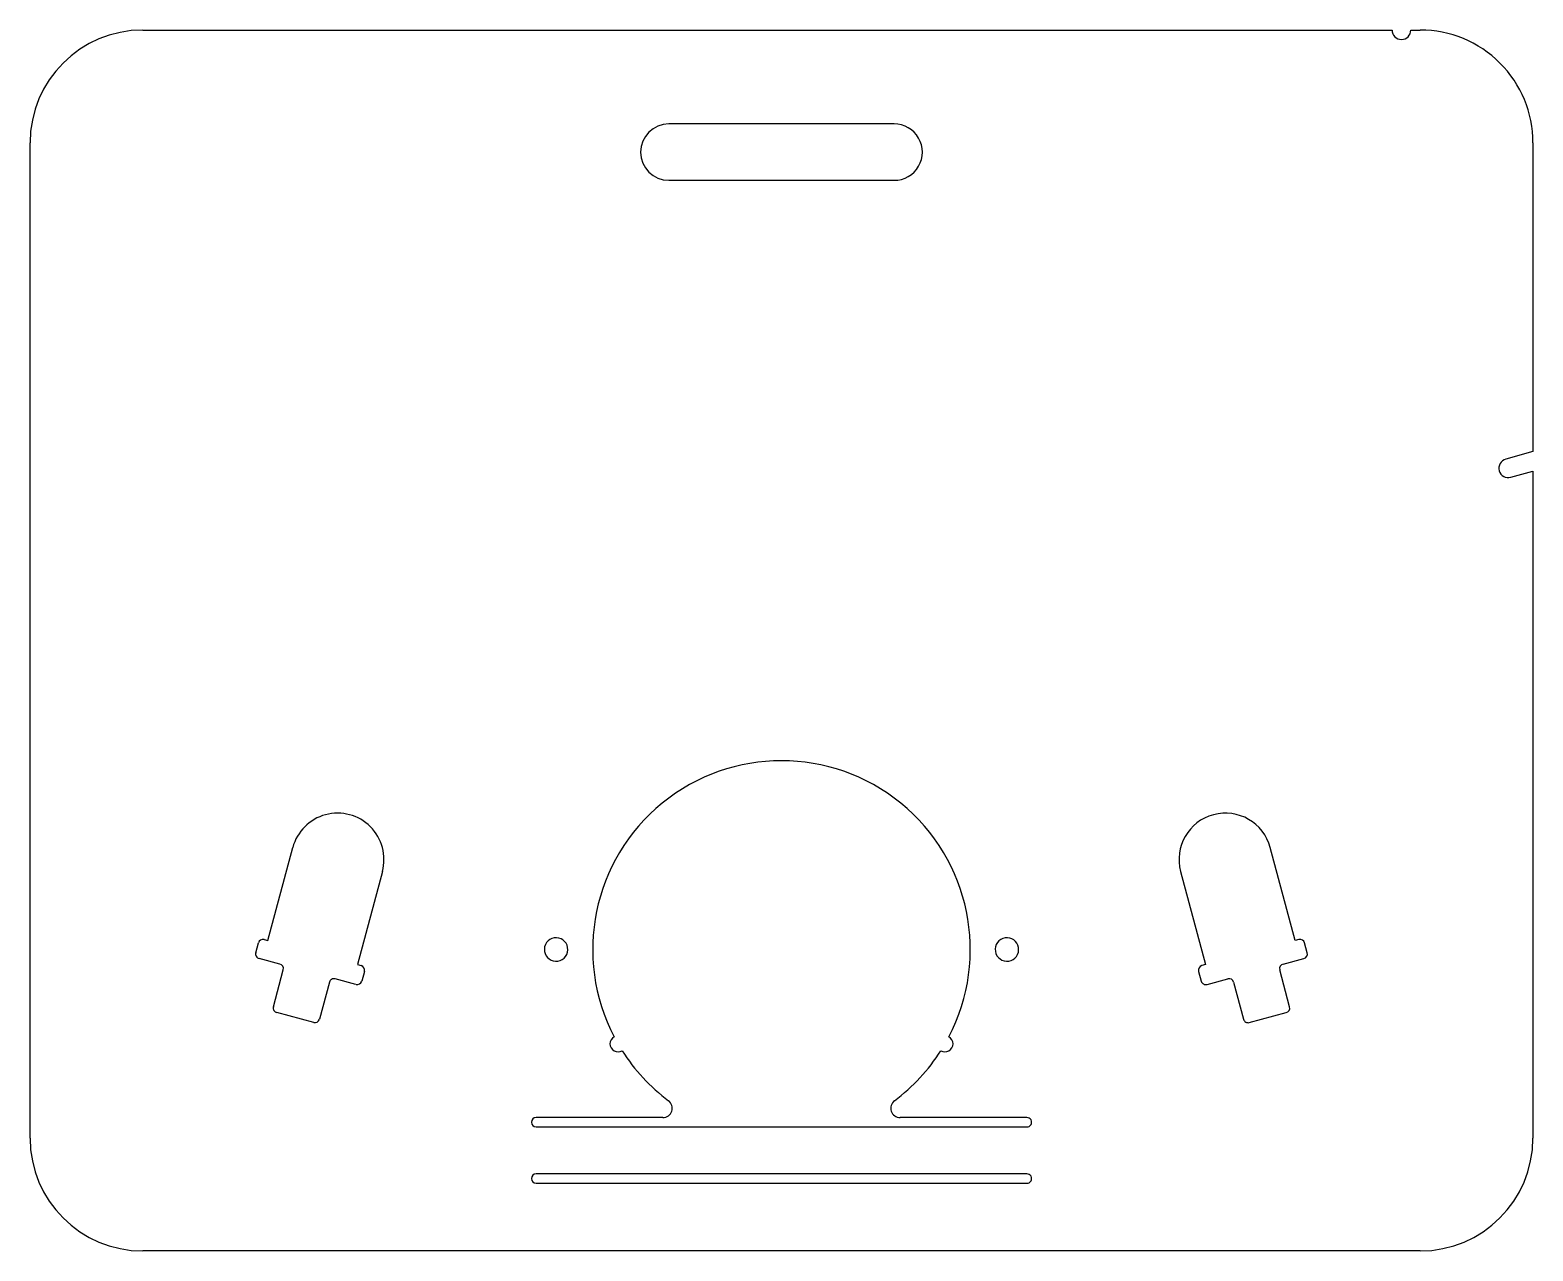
# Model space of a CAD drawing. Header units: millimetres. Extents: x -40 to 40, y -65 to 0.
import ezdxf

# ---------------------------------------------------------------- set-up
doc = ezdxf.new("R2010")
doc.units = ezdxf.units.MM
doc.layers.add('Shape2DView', color=7, linetype='CONTINUOUS')

msp = doc.modelspace()

# ---------------------------------------------------------------- linework, layer by layer
at = {"layer": 'Shape2DView'}
for p, q in [((-34, 0), (32.5, 0)), ((33.5, 0), (34, 0)), ((6, -5), (-6, -5)), ((-40, -59), (-40, -6)), ((40, -6), (40, -22.446)), ((-6, -8), (6, -8)), ((40, -22.446), (38.555, -22.846)), ((38.822, -23.81), (40, -23.483)), ((40, -23.483), (40, -59)), ((-27.345, -48.478), (-26.018, -43.522)), ((27.345, -48.478), (26.018, -43.522)), ((-21.246, -44.801), (-22.574, -49.756)), ((21.246, -44.801), (22.574, -49.756)), ((-27.985, -49.124), (-27.845, -48.603)), ((-27.539, -48.426), (-27.345, -48.478)), ((27.539, -48.426), (27.345, -48.478)), ((27.985, -49.124), (27.845, -48.603)), ((-26.697, -49.728), (-27.808, -49.43)), ((26.697, -49.728), (27.808, -49.43)), ((-27.048, -52.005), (-26.52, -50.034)), ((-22.574, -49.756), (-22.381, -49.808)), ((-22.204, -50.114), (-22.344, -50.636)), ((22.204, -50.114), (22.344, -50.636)), ((22.574, -49.756), (22.381, -49.808)), ((27.048, -52.005), (26.52, -50.034)), ((-24.067, -50.692), (-24.595, -52.662)), ((-22.65, -50.813), (-23.761, -50.515)), ((22.65, -50.813), (23.761, -50.515)), ((24.067, -50.692), (24.595, -52.662)), ((-24.901, -52.839), (-26.871, -52.311)), ((24.901, -52.839), (26.871, -52.311)), ((-6.317, -57.9), (-13.065, -57.9)), ((-13.065, -58.4), (13.065, -58.4)), ((13.065, -57.9), (6.317, -57.9)), ((13.065, -60.9), (-13.065, -60.9)), ((-13.065, -61.4), (13.065, -61.4)), ((34, -65), (-34, -65))]:
    msp.add_line(p, q, dxfattribs=at)
for centre, major_axis, start_param, end_param in [((-34, -6), (5.924, 0.955), 1.410958, 2.981754), ((33, 0), (0.494, 0.08), 2.981754, 6.123346), ((34, -6), (5.924, 0.955), 6.123346, 1.410958), ((-6, -6.5), (1.481, 0.239), 1.410958, 4.55255), ((6, -6.5), (1.481, 0.239), 4.55255, 1.410958), ((38.688, -23.328), (0.494, 0.08), 1.681358, 4.82295), ((0, -48.95), (9.922, 1.6), 5.642039, 3.463061), ((-23.632, -44.162), (-2.439, -0.393), -3.563231, -0.421638), ((23.632, -44.162), (2.439, 0.393), 0.101961, 3.243553), ((-27.603, -48.667), (0.247, 0.04), 1.149158, 2.719954), ((-12, -48.95), (0.617, 0.099), 0, 6.28318), ((12, -48.95), (0.617, 0.099), 0, 6.28318), ((27.603, -48.667), (0.247, 0.04), 0.101961, 1.672757), ((-27.743, -49.189), (0.247, 0.04), 2.719954, 4.290751), ((27.743, -49.189), (0.247, 0.04), 4.81435, 0.101961), ((-26.762, -49.97), (-0.247, -0.04), -3.563231, -1.992435), ((-22.445, -50.05), (0.247, 0.04), 5.861547, 1.149158), ((22.445, -50.05), (-0.247, -0.04), -1.468836, -6.181225), ((26.762, -49.97), (-0.247, -0.04), -1.468836, -6.181225), ((-23.825, -50.756), (-0.247, -0.04), -1.992435, -0.421638), ((-22.585, -50.571), (0.247, 0.04), 4.290751, 5.861547), ((22.585, -50.571), (-0.247, -0.04), -6.181225, -4.610428), ((23.825, -50.756), (0.247, 0.04), 0.101961, 1.672757), ((-26.807, -52.07), (0.247, 0.04), 2.719954, 4.290751), ((-24.836, -52.598), (-0.247, -0.04), -5.134027, -3.563231), ((24.836, -52.598), (-0.247, -0.04), -6.181225, -4.610428), ((26.807, -52.07), (0.247, 0.04), 4.81435, 0.101961), ((-8.704, -53.975), (0.42, 0.068), 1.91341, 5.097295), ((0, -48.95), (9.922, 1.6), 3.547644, 3.91063), ((0, -48.95), (9.922, 1.6), 5.19447, 5.557456), ((8.704, -53.975), (0.42, 0.068), 4.007806, 0.908505), ((-6.317, -57.4), (0.494, 0.08), 4.55255, 0.769049), ((6.317, -57.4), (0.494, 0.08), 2.052866, 4.55255), ((-13.065, -58.15), (0.247, 0.04), 1.410958, 4.55255), ((13.065, -58.15), (0.247, 0.04), 4.55255, 1.410958), ((-34, -59), (5.924, 0.955), 2.981754, 4.55255), ((34, -59), (5.924, 0.955), 4.55255, 6.123346), ((-13.065, -61.15), (0.247, 0.04), 1.410958, 4.55255), ((13.065, -61.15), (0.247, 0.04), 4.55255, 1.410958)]:
    msp.add_ellipse(centre, major_axis=major_axis, ratio=1, start_param=start_param, end_param=end_param, dxfattribs=at)

doc.saveas('drawing.dxf')
